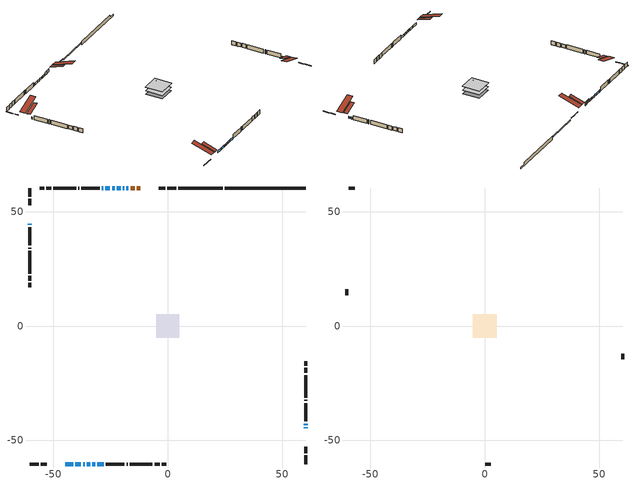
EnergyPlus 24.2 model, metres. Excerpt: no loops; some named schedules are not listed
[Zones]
conditioned space
 floor outside (Floor1 construction): -0.84,-0.84 -0.84,0.84 0.84,0.84 0.84,-0.84 z0.96
 floor outside (Floor2 construction): -4.24,-4.24 -4.24,4.24 4.24,4.24 4.24,-4.24 z0.96
 floor adiabatic (Floor5 construction): -3.39,-3.39 -3.39,3.39 3.39,3.39 3.39,-3.39 z0.96
 floor adiabatic (AdiabaticFloorConstruction): -5.11,-5.11 -5.11,5.11 5.11,5.11 5.11,-5.11 z0.96
 floor foundation (Slab1 construction): -4.98,-4.98 -4.98,4.98 4.98,4.98 4.98,-4.98 z-1.27
 floor foundation (Slab2 construction): -3.39,-3.39 -3.39,3.39 3.39,3.39 3.39,-3.39 z0
 wall outside (RimJoist1 construction): 3.65,60.37 -0.18,60.37 / -60.37,-60.37 -56.54,-60.37 / -60.37,60.37 -60.37,56.54 / 60.37,-60.37 60.37,-56.54 z0.96:1.26
 wall outside (RimJoist2 construction): -1.11,60.37 -3.85,60.37 / -55.61,-60.37 -52.87,-60.37 / -60.37,55.61 -60.37,52.87 / 60.37,-55.61 60.37,-52.87 z0.96:1.26
 wall outside (AdiabaticWallConstruction 1): -11.95,60.37 -13.62,60.37 / -14.54,60.37 -16.26,60.37 z0.96:2.99
 wall outside (AdiabaticWallConstruction): -17.19,60.37 -18.18,60.37 / -44.78,-60.37 -41.35,-60.37 / 60.37,-44.78 60.37,-44.3 / -19.11,60.37 -19.6,60.37 / -40.42,-60.37 -37.98,-60.37 / -20.52,60.37 -22.2,60.37 / -37.05,-60.37 -36.38,-60.37 / -60.37,44.78 -60.37,44.21 / 60.37,-43.37 60.37,-42.7 / -35.46,-60.37 -33.93,-60.37 / -33,-60.37 -31.68,-60.37 / -23.13,60.37 -24.34,60.37 / -25.27,60.37 -27.4,60.37 / -28.32,60.37 -28.78,60.37 / -30.75,-60.37 -27.95,-60.37 z0.96:2.18
 wall outside (Wall1 construction): -29.71,60.37 -37.77,60.37 / -27.02,-60.37 -18.95,-60.37 / -60.37,43.29 -60.37,35.22 / 60.37,-41.78 60.37,-33.71 z0.96:3.4
 wall outside (Wall2 construction): -38.7,60.37 -39.17,60.37 / -18.02,-60.37 -17.56,-60.37 / -60.37,34.29 -60.37,33.82 / 60.37,-32.78 60.37,-32.31 z0.96:3.4
 wall outside (Wall3 construction): -40.1,60.37 -50.04,60.37 / -16.63,-60.37 -6.69,-60.37 / -60.37,32.9 -60.37,22.96 / 60.37,-31.38 60.37,-21.45 z0.96:3.4
 wall outside (Wall4 construction): -50.97,60.37 -53.14,60.37 / -5.76,-60.37 -3.59,-60.37 / -60.37,22.03 -60.37,19.86 / 60.37,-20.52 60.37,-18.34 z0.96:3.4
 wall outside (Wall5 construction): -54.07,60.37 -55.98,60.37 / -2.66,-60.37 -0.75,-60.37 / -60.37,18.93 -60.37,17.02 / 60.37,-17.41 60.37,-15.51 z0.96:3.4
 wall foundation (FoundationWall1 construction): 25.01,60.37,-1.27 25.01,60.37,0.96 56.83,60.37,0.96 56.83,60.37,-0.27 60.37,60.37,-0.27 60.37,60.37,-1.27
 wall foundation (FoundationWall2 construction): 24.08,60.37 4.58,60.37 z0:0.61
 window (WindowConstruction): -17.19,60.37 -18.18,60.37 z0.96:2.18
 window (WindowConstruction 7): -44.78,-60.37 -41.35,-60.37 z0.96:2.18
 window (WindowConstruction 8): 60.37,-44.78 60.37,-44.3 z0.96:2.18
 window (WindowConstruction 9): -19.11,60.37 -19.6,60.37 z0.96:2.18
 window (WindowConstruction 10): -40.42,-60.37 -37.98,-60.37 z0.96:2.18
 window (WindowConstruction 11): -20.53,60.37 -22.2,60.37 z0.96:2.18
 window (WindowConstruction 12): -37.05,-60.37 -36.38,-60.37 z0.96:2.18
 window (WindowConstruction 13): -60.37,44.78 -60.37,44.22 z0.96:2.18
 window (WindowConstruction 14): 60.37,-43.37 60.37,-42.7 z0.96:2.18
 window (WindowConstruction 1): -35.45,-60.37 -33.93,-60.37 z0.96:2.18
 window (WindowConstruction 2): -33,-60.37 -31.68,-60.37 z0.96:2.18
 window (WindowConstruction 3): -23.13,60.37 -24.34,60.37 z0.96:2.18
 window (WindowConstruction 4): -25.27,60.37 -27.4,60.37 z0.96:2.18
 window (WindowConstruction 5): -28.32,60.37 -28.78,60.37 z0.96:2.18
 window (WindowConstruction 6): -30.75,-60.37 -27.95,-60.37 z0.96:2.18
 door (Door): -11.95,60.37 -13.61,60.37 z0.96:2.99
 door (Door 1): -14.54,60.37 -16.26,60.37 z0.96:2.99
 ceiling adiabatic (AdiabaticFloorConstruction): 5.11,-5.11 5.11,5.11 -5.11,5.11 -5.11,-5.11 z0.96
 roof outside (Roof3 construction): -11.02,60.37,3.4 -11.02,52.27,6.1 -8.88,52.27,6.1 -8.88,60.37,3.4; -45.7,-60.37,3.4 -45.7,-52.27,6.1 -47.84,-52.27,6.1 -47.84,-60.37,3.4; -60.37,45.7,3.4 -52.27,45.7,6.1 -52.27,47.84,6.1 -60.37,47.84,3.4; 60.37,-45.7,3.4 52.27,-45.7,6.1 52.27,-47.84,6.1 60.37,-47.84,3.4
attic - vented
 floor to conditioned space (Floor3 construction Reversed): -5.21,-5.21 -5.21,5.21 5.21,5.21 5.21,-5.21 z3.4
 floor to conditioned space (Floor4 construction Reversed): -3.32,-3.32 -3.32,3.32 3.32,3.32 3.32,-3.32 z3.4
 wall outside (Wall6 construction): -56.91,60.37 -59.44,60.37 / 0.18,-60.37 2.71,-60.37 / -60.37,16.09 -60.37,13.55 / 60.37,-14.58 60.37,-12.04 z0.96:3.4
 roof outside (Roof1 construction): -7.95,60.37,3.4 -7.95,48.33,7.41 -4.78,48.33,7.41 -4.78,60.37,3.4; -48.77,-60.37,3.4 -48.77,-48.33,7.41 -51.94,-48.33,7.41 -51.94,-60.37,3.4; -60.37,48.77,3.4 -48.33,48.77,7.41 -48.33,51.94,7.41 -60.37,51.94,3.4; 60.37,-48.77,3.4 48.33,-48.77,7.41 48.33,-51.94,7.41 60.37,-51.94,3.4
[Building]
Building 1: Terrain=Suburbs
[Site:Location]
Saskatoon Intl AP_SK: Latitude {deg}=52.17; Longitude {deg}=-106.7; Time Zone {hr}=-6; Elevation {m}=504; Keep Site Location Information=Yes
[Site:GroundTemperature:Shallow]
-3.29371, -5.9198, -6.13011, -4.88389, 0.118965, 5.09852, 9.41553, 12.1502, 12.3826, 10.1583, 5.95142, 1.12462
[Site:WaterMainsTemperature]
Calculation Method=Schedule; Temperature Schedule=mains temperature schedule
[Material] Roughness=Rough; Thermal Absorptance=0.9
Name | Thickness {m} | Conductivity {W/m-K} | Density {kg/m3} | Specific Heat {J/kg-K} | Solar Absorptance | Visible Absorptance
asphalt or fiberglass shingles | 0.00635 | 0.162714 | 1121.4 | 1465.45 | 0.84 | 0.84
ceiling loosefill ins | 0.254 | 0.0480833 | 16.02 | 1046.75 | 0.7 | 0.7
ceiling stud and cavity | 0.1397 | 0.329196 | 65.682 | 1177.47 | 0.7 | 0.7
ceiling stud and cavity 1 | 0.1397 | 0.0943367 | 65.682 | 1177.47 | 0.7 | 0.7
concrete 4.0 in. | 0.1016 | 1.803125 | 2242.8 | 837.4 | 0.7 | 0.7
concrete 8.0 in. | 0.2032 | 1.803125 | 2242.8 | 837.4 | 0.7 | 0.7
door material | 0.04445 | 0.188738 | 512.64 | 1214.23 | 0.7 | 0.7
door material 1 | 0.04445 | 0.0451087 | 512.64 | 1214.23 | 0.7 | 0.7
exterior vertical ins | 0.00577326 | 0.029427 | 32.04 | 1214.23 | 0.7 | 0.7
exterior vertical ins 1 | 0.0573087 | 0.029427 | 32.04 | 1214.23 | 0.7 | 0.7
floor covering | 0.0127 | 0.0433444 | 54.468 | 1339.84 | 0.6 | 0.6
floor covering 1 | 0.0127 | 9.015625 | 54.468 | 1339.84 | 0.6 | 0.6
floor rigid ins | 0.155448 | 0.029427 | 32.04 | 1214.23 | 0.7 | 0.7
floor rigid ins 1; wall rigid ins 1 | 0.512978 | 0.029427 | 32.04 | 1214.23 | 0.7 | 0.7
floor stud and cavity | 0.1397 | 0.600147 | 92.3553 | 1139.71 | 0.7 | 0.7
floor stud and cavity 1 | 0.1397 | 0.682785 | 92.3553 | 1139.71 | 0.7 | 0.7
floor stud and cavity 2 | 0.0889 | 0.220277 | 50.32683 | 1063.81 | 0.7 | 0.7
floor stud and cavity 3 | 0.1397 | 1.75129 | 37.0049 | 1207.88 | 0.7 | 0.7
furniture material conditioned space 1 | 0.1524 | 0.115458 | 640.8 | 1214.23 | 0.6 | 0.6
gypsum board | 0.0127 | 0.160291 | 801 | 837.4 | 0.6 | 0.6
gypsum board 1 | 0.0127 | 0.160291 | 801 | 837.4 | 0.7 | 0.7
osb sheathing 0.5 in. | 0.0127 | 0.115458 | 512.64 | 1214.23 | 0.7 | 0.7
osb sheathing 0.75 in. | 0.01905 | 0.115458 | 512.64 | 1214.23 | 0.7 | 0.7
osb sheathing 2.0 in. | 0.0508 | 0.115458 | 512.64 | 1214.23 | 0.7 | 0.7
rim joist stud and cavity | 0.0508 | 0.0310355 | 125.044 | 1163.47 | 0.6 | 0.6
rim joist stud and cavity 1 | 0.0508 | 0.271007 | 50.32683 | 1063.81 | 0.6 | 0.6
roof rigid ins | 0.103632 | 0.029427 | 32.04 | 1214.23 | 0.7 | 0.7
roof stud and cavity | 0.2032 | 0.0872403 | 78.34581 | 1123.46 | 0.7 | 0.7
wall rigid ins | 0.051816 | 0.029427 | 32.04 | 1214.23 | 0.7 | 0.7
wall stud and cavity | 0.1397 | 0.208241 | 139.0536 | 1170.24 | 0.7 | 0.7
wall stud and cavity 1 | 0.1397 | 0.0823866 | 139.0536 | 1170.24 | 0.7 | 0.7
wall stud and cavity 2 | 0.1397 | 0.114486 | 139.0536 | 1170.24 | 0.7 | 0.7
wall stud and cavity 3 | 0.1397 | 0.215597 | 139.0536 | 1170.24 | 0.7 | 0.7
wall stud and cavity 4 | 0.1397 | 0.113829 | 139.0536 | 1170.24 | 0.7 | 0.7
wall stud and cavity 5 | 0.0889 | 6.1454 | 50.32683 | 1063.81 | 0.6 | 0.6
wall stud and cavity 6 | 0.0889 | 0.380278 | 52.3479 | 1209.89 | 0.7 | 0.7
wall stud and cavity 7 | 0.0889 | 0.391764 | 83.0341 | 1211.67 | 0.7 | 0.7
wood siding | 0.0254 | 0.102417 | 544.68 | 1172.36 | 0 | 0
wood siding 1 | 0.00254 | 0.102417 | 544.68 | 1172.36 | 0 | 0
wood siding 2; wood siding 3; wood siding 4 | 0.0254 | 0.102417 | 544.68 | 1172.36 | 0.7 | 0.7
[WindowMaterial:SimpleGlazingSystem]
Name | U-Factor {W/m2-K} | Solar Heat Gain Coefficient
WindowMaterial | 1.30821 | 0.5
WindowMaterial 1 | 1.26449 | 0.52
WindowMaterial 10 | 1.386 | 0.47
WindowMaterial 11 | 1.3525 | 0.48
WindowMaterial 2 | 1.36386 | 0.48
WindowMaterial 3 | 1.29969 | 0.5
WindowMaterial 4 | 1.40133 | 0.46
WindowMaterial 5 | 1.22418 | 0.53
WindowMaterial 6 | 1.21055 | 0.53
WindowMaterial 7 | 3.09848 | 0.61
WindowMaterial 8 | 1.39168 | 0.47
WindowMaterial 9 | 1.2361 | 0.53
[Construction]
AdiabaticFloorConstruction: floor stud and cavity 3, floor rigid ins 1, osb sheathing 0.75 in., floor covering
AdiabaticWallConstruction: wood siding 3, wall rigid ins 1, wall stud and cavity 6, gypsum board
AdiabaticWallConstruction 1: wood siding 4, wall rigid ins 1, wall stud and cavity 6, gypsum board
Door: door material
Door 1: door material 1
Floor1 construction: floor stud and cavity, floor rigid ins, osb sheathing 0.75 in., floor covering
Floor2 construction: floor stud and cavity 1, floor rigid ins, osb sheathing 0.75 in., floor covering
Floor3 construction Reversed: gypsum board, ceiling stud and cavity, ceiling loosefill ins
Floor4 construction Reversed: gypsum board, ceiling stud and cavity 1, ceiling loosefill ins
Floor5 construction: floor stud and cavity 2, floor covering 1
FoundationWall1 construction; FoundationWall2 construction: concrete 8.0 in., gypsum board 1
furniture construction conditioned space 1: furniture material conditioned space 1
PartitionWallConstruction: gypsum board, wall stud and cavity 7, gypsum board
RimJoist1 construction: wood siding 2, osb sheathing 2.0 in., rim joist stud and cavity
RimJoist2 construction: wood siding 2, rim joist stud and cavity 1
Roof1 construction: asphalt or fiberglass shingles
Roof3 construction: asphalt or fiberglass shingles, roof rigid ins, osb sheathing 0.75 in., roof stud and cavity, gypsum board
Slab1 construction; Slab2 construction: concrete 4.0 in.
Wall1 construction: wood siding, wall rigid ins, osb sheathing 0.5 in., wall stud and cavity, gypsum board
Wall2 construction: wood siding, osb sheathing 0.5 in., wall stud and cavity 1, gypsum board
Wall3 construction: wood siding, osb sheathing 0.5 in., wall stud and cavity 2, gypsum board
Wall4 construction: wood siding, wall rigid ins, osb sheathing 0.5 in., wall stud and cavity 3, gypsum board
Wall5 construction: wood siding, osb sheathing 0.5 in., wall stud and cavity 4, gypsum board
Wall6 construction: wood siding 1, wall stud and cavity 5
WindowConstruction; WindowConstruction 4: WindowMaterial
WindowConstruction 1: WindowMaterial 1
WindowConstruction 10: WindowMaterial 9
WindowConstruction 11; WindowConstruction 13: WindowMaterial 10
WindowConstruction 12; WindowConstruction 14: WindowMaterial 11
WindowConstruction 2: WindowMaterial 2
WindowConstruction 3: WindowMaterial 3
WindowConstruction 5: WindowMaterial 4
WindowConstruction 6: WindowMaterial 5
WindowConstruction 7: WindowMaterial 6
WindowConstruction 8: WindowMaterial 7
WindowConstruction 9: WindowMaterial 8
[Zone] Multiplier=1; Part of Total Floor Area=Yes
Name | Volume {m3}
attic - vented | 99.4799
conditioned space | 509.2
[Space]
Name | Zone | Volume {m3}
attic - vented 1 | attic - vented | 99.4799
conditioned space 1 | conditioned space | 509.2
[ZoneInfiltration:EffectiveLeakageArea]
infil attic - vented 1: Zone or Space=attic - vented 1; Schedule=Always On Discrete; Effective Air Leakage Area {cm2}=5236.46; Stack Coefficient=0.000448575; Wind Coefficient=1.43099e-05
[ZoneMixing]
whole house fan mix: Zone or Space=attic - vented; Schedule=Always On Continuous; Design Flow Rate Calculation Method=Flow/Zone; Design Flow Rate {m3/s}=0; Source Zone or Space=conditioned space
[SurfaceProperty:ExposedFoundationPerimeter] Exposed Perimeter Calculation Method=TotalExposedPerimeter
Name | Total Exposed Perimeter {m}
Slab1 | 35.357
Slab2 | 19.507
[InternalMass] Zone or ZoneList=conditioned space; Space or SpaceList=conditioned space 1
Name | Construction | Surface Area {m2}
furniture mass conditioned space 1 | furniture construction conditioned space 1 | 148.076
partition wall mass | PartitionWallConstruction | 324.3
[Lights]
interior lighting: Zone or ZoneList or Space or SpaceList=conditioned space 1; Schedule=interior lighting schedule; Design Level Calculation Method=LightingLevel; Lighting Level {W}=343.2; Return Air Fraction=0; Fraction Radiant=0.6; Fraction Visible=0.2; Fraction Replaceable=1
[People]
occupants: Zone or ZoneList or Space or SpaceList=conditioned space 1; Number of People Schedule=occupants schedule; Number of People Calculation Method=People; Number of People=3; Fraction Radiant=0.314171; Sensible Heat Fraction=0.56303; Activity Level Schedule=occupants activity schedule; Carbon Dioxide Generation Rate {m3/s-W}=0; Enable ASHRAE 55 Comfort Warnings=No; Mean Radiant Temperature Calculation Type=EnclosureAveraged
[ElectricEquipment] Zone or ZoneList or Space or SpaceList=conditioned space 1; Design Level Calculation Method=EquipmentLevel
Name | Schedule | Design Level {W} | Fraction Latent | Fraction Radiant | Fraction Lost
clothes dryer | clothes dryer schedule | 140.772 | 0.015 | 0.081 | 0.85
clothes washer | clothes washer schedule | 32.1985 | 0.03 | 0.162 | 0.7
cooking range | cooking range schedule | 215.147 | 0.08 | 0.432 | 0.2
dishwasher | dishwasher schedule | 66.8632 | 0.3 | 0.18 | 0.4
fridge | fridge schedule | 72.9452 | 0 | 0.6 | 0
mech vent house fan | mech vent house fan schedule | 0 | 0 | 0 | 1
mech vent house fan cfis | mech vent house fan cfis schedule | 0 | 0 | 0 | 0
misc plug loads | misc plug loads schedule | 494.7 | 0.045 | 0.513 | 0.1
whole house fan | Always On Discrete | 0 | 0 | 0 | 1
[OtherEquipment] Zone or ZoneList or Space or SpaceList=conditioned space 1; Design Level Calculation Method=EquipmentLevel
Name | Fuel Type | Schedule | Design Level {W} | Fraction Latent | Fraction Radiant | Fraction Lost
clothes dryer 1 | Electricity | clothes dryer schedule | 0 | 0.015 | 0.081 | 0.85
cooking range 1 | Electricity | cooking range schedule | 0 | 0.08 | 0.432 | 0.2
general water use latent | None | general water use schedule | 62.594 | 1 | 0 | 0
general water use sensible | None | general water use schedule | -61.6891 | 0 | 0.6 | 0
mech vent house fan latent load | None | Always On Discrete | 0 | 1 | 0 | 0
mech vent house fan sensible load | None | Always On Discrete | 0 | 0 | 0 | 0
water heater energy adjustment1 | Electricity | Always On Discrete | 0.01 | 0 | 0 | 1
[ZoneInfiltration:DesignFlowRate] Zone or ZoneList or Space or SpaceList=conditioned space 1; Schedule=Always On Discrete; Design Flow Rate Calculation Method=Flow/Zone; Design Flow Rate {m3/s}=0
infil flow; natural vent flow; whole house fan flow
[Foundation:Kiva] Initial Indoor Air Temperature {C}=21; Wall Depth Below Slab {m}=0.2032; Custom Block X Position 1 {m}=0.2159; Custom Block Z Position 1 {m}=0
Name | Wall Height Above Grade {m} | Custom Block Material Name 1 | Custom Block Depth 1 {m}
Foundation Kiva 1 | 0.959998 | exterior vertical ins | 2.23001
Foundation Kiva 2 | 0.609996 | exterior vertical ins 1 | 0.609996
[Foundation:Kiva:Settings]
Soil Conductivity {W/m-K}=0.849921; Soil Density {kg/m3}=1842.3; Soil Specific Heat {J/kg-K}=418.7; Ground Solar Absorptivity=0.9; Ground Thermal Absorptivity=0.9; Ground Surface Roughness {m}=0.03; Far-Field Width {m}=40; Deep-Ground Boundary Condition=ZeroFlux; Deep-Ground Depth {m}=40; Minimum Cell Dimension {m}=0.2; Maximum Cell Growth Coefficient=3; Simulation Timestep=Timestep
[Exterior:Lights]
exterior lighting: Schedule=exterior lighting schedule; Design Level {W}=75.6
[Schedule:Constant]
Name | Hourly Value
Always On Continuous; mech vent house fan schedule; mech vent house fan cfis schedule; Always On Discrete | 1
occupants activity schedule | 117.228
fridge schedule | 0
[Schedule:Week:Daily]
interior lighting schedule Week Rule - Jan1-Jan27: interior lighting schedule day, interior lighting schedule day, interior lighting schedule day, interior lighting schedule day, interior lighting schedule day, interior lighting schedule day, interior lighting schedule day, interior lighting schedule default day, interior lighting schedule default day, interior lighting schedule default day, interior lighting schedule default day, interior lighting schedule default day
interior lighting schedule Week Rule - Jan28-Feb3: interior lighting schedule day, interior lighting schedule day, interior lighting schedule day, interior lighting schedule day, interior lighting schedule day 1, interior lighting schedule day 1, interior lighting schedule day 1, interior lighting schedule default day, interior lighting schedule default day, interior lighting schedule default day, interior lighting schedule default day, interior lighting schedule default day
interior lighting schedule Week Rule - Feb4-Feb24: interior lighting schedule day 1, interior lighting schedule day 1, interior lighting schedule day 1, interior lighting schedule day 1, interior lighting schedule day 1, interior lighting schedule day 1, interior lighting schedule day 1, interior lighting schedule default day, interior lighting schedule default day, interior lighting schedule default day, interior lighting schedule default day, interior lighting schedule default day
interior lighting schedule Week Rule - Feb25-Mar3: interior lighting schedule day 1, interior lighting schedule day 1, interior lighting schedule day 1, interior lighting schedule day 1, interior lighting schedule day 2, interior lighting schedule day 2, interior lighting schedule day 2, interior lighting schedule default day, interior lighting schedule default day, interior lighting schedule default day, interior lighting schedule default day, interior lighting schedule default day
interior lighting schedule Week Rule - Mar4-Mar31: interior lighting schedule day 2, interior lighting schedule day 2, interior lighting schedule day 2, interior lighting schedule day 2, interior lighting schedule day 2, interior lighting schedule day 2, interior lighting schedule day 2, interior lighting schedule default day, interior lighting schedule default day, interior lighting schedule default day, interior lighting schedule default day, interior lighting schedule default day
interior lighting schedule Week Rule - Apr1-Apr28: interior lighting schedule day 3, interior lighting schedule day 3, interior lighting schedule day 3, interior lighting schedule day 3, interior lighting schedule day 3, interior lighting schedule day 3, interior lighting schedule day 3, interior lighting schedule default day, interior lighting schedule default day, interior lighting schedule default day, interior lighting schedule default day, interior lighting schedule default day
interior lighting schedule Week Rule - Apr29-May5: interior lighting schedule day 3, interior lighting schedule day 3, interior lighting schedule day 4, interior lighting schedule day 4, interior lighting schedule day 4, interior lighting schedule day 4, interior lighting schedule day 4, interior lighting schedule default day, interior lighting schedule default day, interior lighting schedule default day, interior lighting schedule default day, interior lighting schedule default day
interior lighting schedule Week Rule - May6-May26: interior lighting schedule day 4, interior lighting schedule day 4, interior lighting schedule day 4, interior lighting schedule day 4, interior lighting schedule day 4, interior lighting schedule day 4, interior lighting schedule day 4, interior lighting schedule default day, interior lighting schedule default day, interior lighting schedule default day, interior lighting schedule default day, interior lighting schedule default day
interior lighting schedule Week Rule - May27-Jun2: interior lighting schedule day 4, interior lighting schedule day 4, interior lighting schedule day 4, interior lighting schedule day 4, interior lighting schedule day 4, interior lighting schedule day 5, interior lighting schedule day 5, interior lighting schedule default day, interior lighting schedule default day, interior lighting schedule default day, interior lighting schedule default day, interior lighting schedule default day
interior lighting schedule Week Rule - Jun3-Jun30: interior lighting schedule day 5, interior lighting schedule day 5, interior lighting schedule day 5, interior lighting schedule day 5, interior lighting schedule day 5, interior lighting schedule day 5, interior lighting schedule day 5, interior lighting schedule default day, interior lighting schedule default day, interior lighting schedule default day, interior lighting schedule default day, interior lighting schedule default day
interior lighting schedule Week Rule - Jul1-Jul28: interior lighting schedule day 6, interior lighting schedule day 6, interior lighting schedule day 6, interior lighting schedule day 6, interior lighting schedule day 6, interior lighting schedule day 6, interior lighting schedule day 6, interior lighting schedule default day, interior lighting schedule default day, interior lighting schedule default day, interior lighting schedule default day, interior lighting schedule default day
interior lighting schedule Week Rule - Jul29-Aug4: interior lighting schedule day 6, interior lighting schedule day 6, interior lighting schedule day 6, interior lighting schedule day 7, interior lighting schedule day 7, interior lighting schedule day 7, interior lighting schedule day 7, interior lighting schedule default day, interior lighting schedule default day, interior lighting schedule default day, interior lighting schedule default day, interior lighting schedule default day
interior lighting schedule Week Rule - Aug5-Aug25: interior lighting schedule day 7, interior lighting schedule day 7, interior lighting schedule day 7, interior lighting schedule day 7, interior lighting schedule day 7, interior lighting schedule day 7, interior lighting schedule day 7, interior lighting schedule default day, interior lighting schedule default day, interior lighting schedule default day, interior lighting schedule default day, interior lighting schedule default day
interior lighting schedule Week Rule - Aug26-Sep1: interior lighting schedule day 7, interior lighting schedule day 7, interior lighting schedule day 7, interior lighting schedule day 7, interior lighting schedule day 7, interior lighting schedule day 7, interior lighting schedule day 8, interior lighting schedule default day, interior lighting schedule default day, interior lighting schedule default day, interior lighting schedule default day, interior lighting schedule default day
interior lighting schedule Week Rule - Sep2-Sep29: interior lighting schedule day 8, interior lighting schedule day 8, interior lighting schedule day 8, interior lighting schedule day 8, interior lighting schedule day 8, interior lighting schedule day 8, interior lighting schedule day 8, interior lighting schedule default day, interior lighting schedule default day, interior lighting schedule default day, interior lighting schedule default day, interior lighting schedule default day
interior lighting schedule Week Rule - Sep30-Oct6: interior lighting schedule day 8, interior lighting schedule day 9, interior lighting schedule day 9, interior lighting schedule day 9, interior lighting schedule day 9, interior lighting schedule day 9, interior lighting schedule day 9, interior lighting schedule default day, interior lighting schedule default day, interior lighting schedule default day, interior lighting schedule default day, interior lighting schedule default day
interior lighting schedule Week Rule - Oct7-Oct27: interior lighting schedule day 9, interior lighting schedule day 9, interior lighting schedule day 9, interior lighting schedule day 9, interior lighting schedule day 9, interior lighting schedule day 9, interior lighting schedule day 9, interior lighting schedule default day, interior lighting schedule default day, interior lighting schedule default day, interior lighting schedule default day, interior lighting schedule default day
interior lighting schedule Week Rule - Oct28-Nov3: interior lighting schedule day 9, interior lighting schedule day 9, interior lighting schedule day 9, interior lighting schedule day 9, interior lighting schedule day 10, interior lighting schedule day 10, interior lighting schedule day 10, interior lighting schedule default day, interior lighting schedule default day, interior lighting schedule default day, interior lighting schedule default day, interior lighting schedule default day
interior lighting schedule Week Rule - Nov4-Nov24: interior lighting schedule day 10, interior lighting schedule day 10, interior lighting schedule day 10, interior lighting schedule day 10, interior lighting schedule day 10, interior lighting schedule day 10, interior lighting schedule day 10, interior lighting schedule default day, interior lighting schedule default day, interior lighting schedule default day, interior lighting schedule default day, interior lighting schedule default day
interior lighting schedule Week Rule - Nov25-Dec1: interior lighting schedule day 10, interior lighting schedule day 10, interior lighting schedule day 10, interior lighting schedule day 10, interior lighting schedule day 10, interior lighting schedule day 10, interior lighting schedule day 11, interior lighting schedule default day, interior lighting schedule default day, interior lighting schedule default day, interior lighting schedule default day, interior lighting schedule default day
interior lighting schedule Week Rule - Dec2-Dec31: interior lighting schedule day 11, interior lighting schedule day 11, interior lighting schedule day 11, interior lighting schedule day 11, interior lighting schedule day 11, interior lighting schedule day 11, interior lighting schedule day 11, interior lighting schedule default day, interior lighting schedule default day, interior lighting schedule default day, interior lighting schedule default day, interior lighting schedule default day
occupants schedule Week Rule - Jan1-Dec31: occupants schedule day, occupants schedule day, occupants schedule day, occupants schedule day, occupants schedule day, occupants schedule day, occupants schedule day, occupants schedule default day, occupants schedule default day, occupants schedule default day, occupants schedule default day, occupants schedule default day
clothes dryer schedule Week Rule - Jan1-Dec31: clothes dryer schedule day, clothes dryer schedule day, clothes dryer schedule day, clothes dryer schedule day, clothes dryer schedule day, clothes dryer schedule day, clothes dryer schedule day, clothes dryer schedule default day, clothes dryer schedule default day, clothes dryer schedule default day, clothes dryer schedule default day, clothes dryer schedule default day
clothes washer schedule Week Rule - Jan1-Dec31: clothes washer schedule day, clothes washer schedule day, clothes washer schedule day, clothes washer schedule day, clothes washer schedule day, clothes washer schedule day, clothes washer schedule day, clothes washer schedule default day, clothes washer schedule default day, clothes washer schedule default day, clothes washer schedule default day, clothes washer schedule default day
cooking range schedule Week Rule - Jan1-Dec31: cooking range schedule day, cooking range schedule day, cooking range schedule day, cooking range schedule day, cooking range schedule day, cooking range schedule day, cooking range schedule day, cooking range schedule default day, cooking range schedule default day, cooking range schedule default day, cooking range schedule default day, cooking range schedule default day
dishwasher schedule Week Rule - Jan1-Dec31: dishwasher schedule day, dishwasher schedule day, dishwasher schedule day, dishwasher schedule day, dishwasher schedule day, dishwasher schedule day, dishwasher schedule day, dishwasher schedule default day, dishwasher schedule default day, dishwasher schedule default day, dishwasher schedule default day, dishwasher schedule default day
misc plug loads schedule Week Rule - Jan1-Dec31: misc plug loads schedule day, misc plug loads schedule day, misc plug loads schedule day, misc plug loads schedule day, misc plug loads schedule day, misc plug loads schedule day, misc plug loads schedule day, misc plug loads schedule default day, misc plug loads schedule default day, misc plug loads schedule default day, misc plug loads schedule default day, misc plug loads schedule default day
general water use schedule Week Rule - Jan1-Dec31: general water use schedule day, general water use schedule day, general water use schedule day, general water use schedule day, general water use schedule day, general water use schedule day, general water use schedule day, general water use schedule default day, general water use schedule default day, general water use schedule default day, general water use schedule default day, general water use schedule default day
exterior lighting schedule Week Rule - Jan1-Jan27: exterior lighting schedule day, exterior lighting schedule day, exterior lighting schedule day, exterior lighting schedule day, exterior lighting schedule day, exterior lighting schedule day, exterior lighting schedule day, exterior lighting schedule default day, exterior lighting schedule default day, exterior lighting schedule default day, exterior lighting schedule default day, exterior lighting schedule default day
exterior lighting schedule Week Rule - Jan28-Feb3: exterior lighting schedule day, exterior lighting schedule day, exterior lighting schedule day, exterior lighting schedule day, exterior lighting schedule day 1, exterior lighting schedule day 1, exterior lighting schedule day 1, exterior lighting schedule default day, exterior lighting schedule default day, exterior lighting schedule default day, exterior lighting schedule default day, exterior lighting schedule default day
exterior lighting schedule Week Rule - Feb4-Feb24: exterior lighting schedule day 1, exterior lighting schedule day 1, exterior lighting schedule day 1, exterior lighting schedule day 1, exterior lighting schedule day 1, exterior lighting schedule day 1, exterior lighting schedule day 1, exterior lighting schedule default day, exterior lighting schedule default day, exterior lighting schedule default day, exterior lighting schedule default day, exterior lighting schedule default day
exterior lighting schedule Week Rule - Feb25-Mar3: exterior lighting schedule day 1, exterior lighting schedule day 1, exterior lighting schedule day 1, exterior lighting schedule day 1, exterior lighting schedule day 2, exterior lighting schedule day 2, exterior lighting schedule day 2, exterior lighting schedule default day, exterior lighting schedule default day, exterior lighting schedule default day, exterior lighting schedule default day, exterior lighting schedule default day
exterior lighting schedule Week Rule - Mar4-Mar31: exterior lighting schedule day 2, exterior lighting schedule day 2, exterior lighting schedule day 2, exterior lighting schedule day 2, exterior lighting schedule day 2, exterior lighting schedule day 2, exterior lighting schedule day 2, exterior lighting schedule default day, exterior lighting schedule default day, exterior lighting schedule default day, exterior lighting schedule default day, exterior lighting schedule default day
exterior lighting schedule Week Rule - Apr1-Apr28: exterior lighting schedule day 3, exterior lighting schedule day 3, exterior lighting schedule day 3, exterior lighting schedule day 3, exterior lighting schedule day 3, exterior lighting schedule day 3, exterior lighting schedule day 3, exterior lighting schedule default day, exterior lighting schedule default day, exterior lighting schedule default day, exterior lighting schedule default day, exterior lighting schedule default day
exterior lighting schedule Week Rule - Apr29-May5: exterior lighting schedule day 3, exterior lighting schedule day 3, exterior lighting schedule day 4, exterior lighting schedule day 4, exterior lighting schedule day 4, exterior lighting schedule day 4, exterior lighting schedule day 4, exterior lighting schedule default day, exterior lighting schedule default day, exterior lighting schedule default day, exterior lighting schedule default day, exterior lighting schedule default day
exterior lighting schedule Week Rule - May6-May26: exterior lighting schedule day 4, exterior lighting schedule day 4, exterior lighting schedule day 4, exterior lighting schedule day 4, exterior lighting schedule day 4, exterior lighting schedule day 4, exterior lighting schedule day 4, exterior lighting schedule default day, exterior lighting schedule default day, exterior lighting schedule default day, exterior lighting schedule default day, exterior lighting schedule default day
exterior lighting schedule Week Rule - May27-Jun2: exterior lighting schedule day 4, exterior lighting schedule day 4, exterior lighting schedule day 4, exterior lighting schedule day 4, exterior lighting schedule day 4, exterior lighting schedule day 5, exterior lighting schedule day 5, exterior lighting schedule default day, exterior lighting schedule default day, exterior lighting schedule default day, exterior lighting schedule default day, exterior lighting schedule default day
exterior lighting schedule Week Rule - Jun3-Jun30: exterior lighting schedule day 5, exterior lighting schedule day 5, exterior lighting schedule day 5, exterior lighting schedule day 5, exterior lighting schedule day 5, exterior lighting schedule day 5, exterior lighting schedule day 5, exterior lighting schedule default day, exterior lighting schedule default day, exterior lighting schedule default day, exterior lighting schedule default day, exterior lighting schedule default day
exterior lighting schedule Week Rule - Jul1-Jul28: exterior lighting schedule day 6, exterior lighting schedule day 6, exterior lighting schedule day 6, exterior lighting schedule day 6, exterior lighting schedule day 6, exterior lighting schedule day 6, exterior lighting schedule day 6, exterior lighting schedule default day, exterior lighting schedule default day, exterior lighting schedule default day, exterior lighting schedule default day, exterior lighting schedule default day
exterior lighting schedule Week Rule - Jul29-Aug4: exterior lighting schedule day 6, exterior lighting schedule day 6, exterior lighting schedule day 6, exterior lighting schedule day 7, exterior lighting schedule day 7, exterior lighting schedule day 7, exterior lighting schedule day 7, exterior lighting schedule default day, exterior lighting schedule default day, exterior lighting schedule default day, exterior lighting schedule default day, exterior lighting schedule default day
[Schedule:Year]
interior lighting schedule: interior lighting schedule Week Rule - Jan1-Jan27, 1, 1, 1, 27, interior lighting schedule Week Rule - Jan28-Feb3, 1, 28, 2, 3, interior lighting schedule Week Rule - Feb4-Feb24, 2, 4, 2, 24, interior lighting schedule Week Rule - Feb25-Mar3, 2, 25, 3, 3, interior lighting schedule Week Rule - Mar4-Mar31, 3, 4, 3, 31, interior lighting schedule Week Rule - Apr1-Apr28, 4, 1, 4, 28, interior lighting schedule Week Rule - Apr29-May5, 4, 29, 5, 5, interior lighting schedule Week Rule - May6-May26, 5, 6, 5, 26, interior lighting schedule Week Rule - May27-Jun2, 5, 27, 6, 2, interior lighting schedule Week Rule - Jun3-Jun30, 6, 3, 6, 30, interior lighting schedule Week Rule - Jul1-Jul28, 7, 1, 7, 28, interior lighting schedule Week Rule - Jul29-Aug4, 7, 29, 8, 4, interior lighting schedule Week Rule - Aug5-Aug25, 8, 5, 8, 25, interior lighting schedule Week Rule - Aug26-Sep1, 8, 26, 9, 1, interior lighting schedule Week Rule - Sep2-Sep29, 9, 2, 9, 29, interior lighting schedule Week Rule - Sep30-Oct6, 9, 30, 10, 6, interior lighting schedule Week Rule - Oct7-Oct27, 10, 7, 10, 27, interior lighting schedule Week Rule - Oct28-Nov3, 10, 28, 11, 3, interior lighting schedule Week Rule - Nov4-Nov24, 11, 4, 11, 24, interior lighting schedule Week Rule - Nov25-Dec1, 11, 25, 12, 1, interior lighting schedule Week Rule - Dec2-Dec31, 12, 2, 12, 31
occupants schedule: occupants schedule Week Rule - Jan1-Dec31, 1, 1, 12, 31
clothes dryer schedule: clothes dryer schedule Week Rule - Jan1-Dec31, 1, 1, 12, 31
clothes washer schedule: clothes washer schedule Week Rule - Jan1-Dec31, 1, 1, 12, 31
cooking range schedule: cooking range schedule Week Rule - Jan1-Dec31, 1, 1, 12, 31
dishwasher schedule: dishwasher schedule Week Rule - Jan1-Dec31, 1, 1, 12, 31
misc plug loads schedule: misc plug loads schedule Week Rule - Jan1-Dec31, 1, 1, 12, 31
general water use schedule: general water use schedule Week Rule - Jan1-Dec31, 1, 1, 12, 31
exterior lighting schedule: exterior lighting schedule Week Rule - Jan1-Jan27, 1, 1, 1, 27, exterior lighting schedule Week Rule - Jan28-Feb3, 1, 28, 2, 3, exterior lighting schedule Week Rule - Feb4-Feb24, 2, 4, 2, 24, exterior lighting schedule Week Rule - Feb25-Mar3, 2, 25, 3, 3, exterior lighting schedule Week Rule - Mar4-Mar31, 3, 4, 3, 31, exterior lighting schedule Week Rule - Apr1-Apr28, 4, 1, 4, 28, exterior lighting schedule Week Rule - Apr29-May5, 4, 29, 5, 5, exterior lighting schedule Week Rule - May6-May26, 5, 6, 5, 26, exterior lighting schedule Week Rule - May27-Jun2, 5, 27, 6, 2, exterior lighting schedule Week Rule - Jun3-Jun30, 6, 3, 6, 30, exterior lighting schedule Week Rule - Jul1-Jul28, 7, 1, 7, 28, exterior lighting schedule Week Rule - Jul29-Aug4, 7, 29, 8, 4, exterior lighting schedule Week Rule - Aug5-Aug25, 8, 5, 8, 25, exterior lighting schedule Week Rule - Aug26-Sep1, 8, 26, 9, 1, exterior lighting schedule Week Rule - Sep2-Sep29, 9, 2, 9, 29, exterior lighting schedule Week Rule - Sep30-Oct6, 9, 30, 10, 6, exterior lighting schedule Week Rule - Oct7-Oct27, 10, 7, 10, 27, exterior lighting schedule Week Rule - Oct28-Nov3, 10, 28, 11, 3, exterior lighting schedule Week Rule - Nov4-Nov24, 11, 4, 11, 24, exterior lighting schedule Week Rule - Nov25-Dec1, 11, 25, 12, 1, exterior lighting schedule Week Rule - Dec2-Dec31, 12, 2, 12, 31
[Schedule:Compact]
mains temperature schedule: Through: 01/01, For: AllDays, Until: 24:00, 3.00833, Through: 01/02, For: AllDays, Until: 24:00, 2.92833, Through: 01/03, For: AllDays, Until: 24:00, 2.84889, Through: 01/04, For: AllDays, Until: 24:00, 2.77111, Through: 01/05, For: AllDays, Until: 24:00, 2.69389, Through: 01/06, For: AllDays, Until: 24:00, 2.61778, Through: 01/07, For: AllDays, Until: 24:00, 2.54333, Through: 01/08, For: AllDays, Until: 24:00, 2.46944, Through: 01/09, For: AllDays, Until: 24:00, 2.39667, Through: 01/10, For: AllDays, Until: 24:00, 2.32556, Through: 01/11, For: AllDays, Until: 24:00, 2.255, Through: 01/12, For: AllDays, Until: 24:00, 2.18611, Through: 01/13, For: AllDays, Until: 24:00, 2.11833, Through: 01/14, For: AllDays, Until: 24:00, 2.05167, Through: 01/15, For: AllDays, Until: 24:00, 1.98611, Through: 01/16, For: AllDays, Until: 24:00, 1.92222, Through: 01/17, For: AllDays, Until: 24:00, 1.85944, Through: 01/18, For: AllDays, Until: 24:00, 1.79778, Through: 01/19, For: AllDays, Until: 24:00, 1.73778, Through: 01/20, For: AllDays, Until: 24:00, 1.67889, Through: 01/21, For: AllDays, Until: 24:00, 1.62167, Through: 01/22, For: AllDays, Until: 24:00, 1.56556, Through: 01/23, For: AllDays, Until: 24:00, 1.51056, Through: 01/24, For: AllDays, Until: 24:00, 1.45778, Through: 01/25, For: AllDays, Until: 24:00, 1.40556, Through: 01/26, For: AllDays, Until: 24:00, 1.35556, Through: 01/27, For: AllDays, Until: 24:00, 1.30667, Through: 01/28, For: AllDays, Until: 24:00, 1.25944, Through: 01/29, For: AllDays, Until: 24:00, 1.21333, Through: 01/30, For: AllDays, Until: 24:00, 1.16889, Through: 01/31, For: AllDays, Until: 24:00, 1.12611, Through: 02/01, For: AllDays, Until: 24:00, 1.085, Through: 02/02, For: AllDays, Until: 24:00, 1.045, Through: 02/03, For: AllDays, Until: 24:00, 1.00667, Through: 02/04, For: AllDays, Until: 24:00, 0.97, Through: 02/05, For: AllDays, Until: 24:00, 0.935, Through: 02/06, For: AllDays, Until: 24:00, 0.901667, Through: 02/07, For: AllDays, Until: 24:00, 0.869444, Through: 02/08, For: AllDays, Until: 24:00, 0.839444, Through: 02/09, For: AllDays, Until: 24:00, 0.810556, Through: 02/10, For: AllDays, Until: 24:00, 0.783889, Through: 02/11, For: AllDays, Until: 24:00, 0.758333, Through: 02/12, For: AllDays, Until: 24:00, 0.734444, Through: 02/13, For: AllDays, Until: 24:00, 0.712222, Through: 02/14, For: AllDays, Until: 24:00, 0.692222, Through: 02/15, For: AllDays, Until: 24:00, 0.673333, Through: 02/16, For: AllDays, Until: 24:00, 0.656111, Through: 02/17, For: AllDays, Until: 24:00, 0.640556, Through: 02/18, For: AllDays, Until: 24:00, 0.626667, Through: 02/19, For: AllDays, Until: 24:00, 0.614444, Through: 02/20, For: AllDays, Until: 24:00, 0.604444, Through: 02/21, For: AllDays, Until: 24:00, 0.595556, Through: 02/22, For: AllDays, Until: 24:00, 0.588333, Through: 02/23, For: AllDays, Until: 24:00, 0.583333, Through: 02/24, For: AllDays, Until: 24:00, 0.579444, Through: 02/25, For: AllDays, Until: 24:00, 0.577778, Through: 02/26, For: AllDays, Until: 24:00, 0.577222, Through: 02/27, For: AllDays, Until: 24:00, 0.578889, Through: 02/28, For: AllDays, Until: 24:00, 0.581667, Through: 03/01, For: AllDays, Until: 24:00, 0.586667, Through: 03/02, For: AllDays, Until: 24:00, 0.593333, Through: 03/03, For: AllDays, Until: 24:00, 0.601111, Through: 03/04, For: AllDays, Until: 24:00, 0.611111, Through: 03/05, For: AllDays, Until: 24:00, 0.622778, Through: 03/06, For: AllDays, Until: 24:00, 0.636111, Through: 03/07, For: AllDays, Until: 24:00, 0.651111, Through: 03/08, For: AllDays, Until: 24:00, 0.667778, Through: 03/09, For: AllDays, Until: 24:00, 0.686111, Through: 03/10, For: AllDays, Until: 24:00, 0.705556, Through: 03/11, For: AllDays, Until: 24:00, 0.727222, Through: 03/12, For: AllDays, Until: 24:00, 0.750556, Through: 03/13, For: AllDays, Until: 24:00, 0.775556, Through: 03/14, For: AllDays, Until: 24:00, 0.802222, Through: 03/15, For: AllDays, Until: 24:00, 0.83, Through: 03/16, For: AllDays, Until: 24:00, 0.86, Through: 03/17, For: AllDays, Until: 24:00, 0.891111, Through: 03/18, For: AllDays, Until: 24:00, 0.924444, Through: 03/19, For: AllDays, Until: 24:00, 0.958889, Through: 03/20, For: AllDays, Until: 24:00, 0.995, Through: 03/21, For: AllDays, Until: 24:00, 1.03278, Through: 03/22, For: AllDays, Until: 24:00, 1.07222, Through: 03/23, For: AllDays, Until: 24:00, 1.11278, Through: 03/24, For: AllDays, Until: 24:00, 1.15556, Through: 03/25, For: AllDays, Until: 24:00, 1.19944, Through: 03/26, For: AllDays, Until: 24:00, 1.24444, Through: 03/27, For: AllDays, Until: 24:00, 1.29167, Through: 03/28, For: AllDays, Until: 24:00, 1.34, Through: 03/29, For: AllDays, Until: 24:00, 1.39, Through: 03/30, For: AllDays, Until: 24:00, 1.44111, Through: 03/31, For: AllDays, Until: 24:00, 1.49389, Through: 04/01, For: AllDays, Until: 24:00, 1.54833, Through: 04/02, For: AllDays, Until: 24:00, 1.60389, Through: 04/03, For: AllDays, Until: 24:00, 1.66056, Through: 04/04, For: AllDays, Until: 24:00, 1.71889, Through: 04/05, For: AllDays, Until: 24:00, 1.77889, Through: 04/06, For: AllDays, Until: 24:00, 1.84, Through: 04/07, For: AllDays, Until: 24:00, 1.90222, Through: 04/08, For: AllDays, Until: 24:00, 1.96556, Through: 04/09, For: AllDays, Until: 24:00, 2.03056, Through: 04/10, For: AllDays, Until: 24:00, 2.09722, Through: 04/11, For: AllDays, Until: 24:00, 2.16444, Through: 04/12, For: AllDays, Until: 24:00, 2.23333, Through: 04/13, For: AllDays, Until: 24:00, 2.30278, Through: 04/14, For: AllDays, Until: 24:00, 2.37389, Through: 04/15, For: AllDays, Until: 24:00, 2.44611, Through: 04/16, For: AllDays, Until: 24:00, 2.52, Through: 04/17, For: AllDays, Until: 24:00, 2.59444, Through: 04/18, For: AllDays, Until: 24:00, 2.67, Through: 04/19, For: AllDays, Until: 24:00, 2.74667, Through: 04/20, For: AllDays, Until: 24:00, 2.82444, Through: 04/21, For: AllDays, Until: 24:00, 2.90278, Through: 04/22, For: AllDays, Until: 24:00, 2.98278, Through: 04/23, For: AllDays, Until: 24:00, 3.06333, Through: 04/24, For: AllDays, Until: 24:00, 3.145, Through: 04/25, For: AllDays, Until: 24:00, 3.22778, Through: 04/26, For: AllDays, Until: 24:00, 3.31167, Through: 04/27, For: AllDays, Until: 24:00, 3.39611, Through: 04/28, For: AllDays, Until: 24:00, 3.48111, Through: 04/29, For: AllDays, Until: 24:00, 3.56722, Through: 04/30, For: AllDays, Until: 24:00, 3.65444, Through: 05/01, For: AllDays, Until: 24:00, 3.74222, Through: 05/02, For: AllDays, Until: 24:00, 3.83056, Through: 05/03, For: AllDays, Until: 24:00, 3.92, Through: 05/04, For: AllDays, Until: 24:00, 4.00944, Through: 05/05, For: AllDays, Until: 24:00, 4.1, Through: 05/06, For: AllDays, Until: 24:00, 4.19167, Through: 05/07, For: AllDays, Until: 24:00, 4.28333, Through: 05/08, For: AllDays, Until: 24:00, 4.37611, Through: 05/09, For: AllDays, Until: 24:00, 4.46889, Through: 05/10, For: AllDays, Until: 24:00, 4.56278, Through: 05/11, For: AllDays, Until: 24:00, 4.65667, Through: 05/12, For: AllDays, Until: 24:00, 4.75111, Through: 05/13, For: AllDays, Until: 24:00, 4.84611, Through: 05/14, For: AllDays, Until: 24:00, 4.94167, Through: 05/15, For: AllDays, Until: 24:00, 5.03778, Through: 05/16, For: AllDays, Until: 24:00, 5.13389, Through: 05/17, For: AllDays, Until: 24:00, 5.23056, Through: 05/18, For: AllDays, Until: 24:00, 5.32722, Through: 05/19, For: AllDays, Until: 24:00, 5.42444, Through: 05/20, For: AllDays, Until: 24:00, 5.52222, Through: 05/21, For: AllDays, Until: 24:00, 5.62, Through: 05/22, For: AllDays, Until: 24:00, 5.71778, Through: 05/23, For: AllDays, Until: 24:00, 5.81556, Through: 05/24, For: AllDays, Until: 24:00, 5.91389, Through: 05/25, For: AllDays, Until: 24:00, 6.01222, Through: 05/26, For: AllDays, Until: 24:00, 6.11056, Through: 05/27, For: AllDays, Until: 24:00, 6.20944, Through: 05/28, For: AllDays, Until: 24:00, 6.30778, Through: 05/29, For: AllDays, Until: 24:00, 6.40611, Through: 05/30, For: AllDays, Until: 24:00, 6.50444, Through: 05/31, For: AllDays, Until: 24:00, 6.60333, Through: 06/01, For: AllDays, Until: 24:00, 6.70167, Through: 06/02, For: AllDays, Until: 24:00, 6.79944, Through: 06/03, For: AllDays, Until: 24:00, 6.89778, Through: 06/04, For: AllDays, Until: 24:00, 6.99556, Through: 06/05, For: AllDays, Until: 24:00, 7.09333, Through: 06/06, For: AllDays, Until: 24:00, 7.19056, Through: 06/07, For: AllDays, Until: 24:00, 7.28778, Through: 06/08, For: AllDays, Until: 24:00, 7.385, Through: 06/09, For: AllDays, Until: 24:00, 7.48111, Through: 06/10, For: AllDays, Until: 24:00, 7.57778, Through: 06/11, For: AllDays, Until: 24:00, 7.67333, Through: 06/12, For: AllDays, Until: 24:00, 7.76889, Through: 06/13, For: AllDays, Until: 24:00, 7.86389, Through: 06/14, For: AllDays, Until: 24:00, 7.95833, Through: 06/15, For: AllDays, Until: 24:00, 8.05222, Through: 06/16, For: AllDays, Until: 24:00, 8.14611, Through: 06/17, For: AllDays, Until: 24:00, 8.23889, Through: 06/18, For: AllDays, Until: 24:00, 8.33111, Through: 06/19, For: AllDays, Until: 24:00, 8.42278, Through: 06/20, For: AllDays, Until: 24:00, 8.51444, Through: 06/21, For: AllDays, Until: 24:00, 8.605, Through: 06/22, For: AllDays, Until: 24:00, 8.69444, Through: 06/23, For: AllDays, Until: 24:00, 8.78389, Through: 06/24, For: AllDays, Until: 24:00, 8.87222, Through: 06/25, For: AllDays, Until: 24:00, 8.95944, Through: 06/26, For: AllDays, Until: 24:00, 9.04667, Through: 06/27, For: AllDays, Until: 24:00, 9.13278, Through: 06/28, For: AllDays, Until: 24:00, 9.21778, Through: 06/29, For: AllDays, Until: 24:00, 9.30222, Through: 06/30, For: AllDays, Until: 24:00, 9.38556, Through: 07/01, For: AllDays, Until: 24:00, 9.46833, Through: 07/02, For: AllDays, Until: 24:00, 9.54944, Through: 07/03, For: AllDays, Until: 24:00, 9.63056, Through: 07/04, For: AllDays, Until: 24:00, 9.71, Through: 07/05, For: AllDays, Until: 24:00, 9.78833, Through: 07/06, For: AllDays, Until: 24:00, 9.86611, Through: 07/07, For: AllDays, Until: 24:00, 9.94278, Through: 07/08, For: AllDays, Until: 24:00, 10.0183, Through: 07/09, For: AllDays, Until: 24:00, 10.0928, Through: 07/10, For: AllDays, Until: 24:00, 10.1656, Through: 07/11, For: AllDays, Until: 24:00, 10.2378, Through: 07/12, For: AllDays, Until: 24:00, 10.3089, Through: 07/13, For: AllDays, Until: 24:00, 10.3783, Through: 07/14, For: AllDays, Until: 24:00, 10.4472, Through: 07/15, For: AllDays, Until: 24:00, 10.5144, Through: 07/16, For: AllDays, Until: 24:00, 10.5806, Through: 07/17, For: AllDays, Until: 24:00, 10.645, Through: 07/18, For: AllDays, Until: 24:00, 10.7089, Through: 07/19, For: AllDays, Until: 24:00, 10.7711, Through: 07/20, For: AllDays, Until: 24:00, 10.8317, Through: 07/21, For: AllDays, Until: 24:00, 10.8911, Through: 07/22, For: AllDays, Until: 24:00, 10.9494, Through: 07/23, For: AllDays, Until: 24:00, 11.0061, Through: 07/24, For: AllDays, Until: 24:00, 11.0617, Through: 07/25, For: AllDays, Until: 24:00, 11.1156, Through: 07/26, For: AllDays, Until: 24:00, 11.1683, Through: 07/27, For: AllDays, Until: 24:00, 11.2194, Through: 07/28, For: AllDays, Until: 24:00, 11.2689, Through: 07/29, For: AllDays, Until: 24:00, 11.3172, Through: 07/30, For: AllDays, Until: 24:00, 11.3639, Through: 07/31, For: AllDays, Until: 24:00, 11.4094, Through: 08/01, For: AllDays, Until: 24:00, 11.4528, Through: 08/02, For: AllDays, Until: 24:00, 11.495, Through: 08/03, For: AllDays, Until: 24:00, 11.5356, Through: 08/04, For: AllDays, Until: 24:00, 11.575, Through: 08/05, For: AllDays, Until: 24:00, 11.6122, Through: 08/06, For: AllDays, Until: 24:00, 11.6483, Through: 08/07, For: AllDays, Until: 24:00, 11.6828, Through: 08/08, For: AllDays, Until: 24:00, 11.7156, Through: 08/09, For: AllDays, Until: 24:00, 11.7467, Through: 08/10, For: AllDays, Until: 24:00, 11.7761, Through: 08/11, For: AllDays, Until: 24:00, 11.8044, Through: 08/12, For: AllDays, Until: 24:00, 11.8306, Through: 08/13, For: AllDays, Until: 24:00, 11.855, Through: 08/14, For: AllDays, Until: 24:00, 11.8783, Through: 08/15, For: AllDays, Until: 24:00, 11.8994, Through: 08/16, For: AllDays, Until: 24:00, 11.9194, Through: 08/17, For: AllDays, Until: 24:00, 11.9372, Through: 08/18, For: AllDays, Until: 24:00, 11.9539, Through: 08/19, For: AllDays, Until: 24:00, 11.9683, Through: 08/20, For: AllDays, Until: 24:00, 11.9817, Through: 08/21, For: AllDays, Until: 24:00, 11.9928, Through: 08/22, For: AllDays, Until: 24:00, 12.0028, Through: 08/23, For: AllDays, Until: 24:00, 12.0106, Through: 08/24, For: AllDays, Until: 24:00, 12.0167, Through: 08/25, For: AllDays, Until: 24:00, 12.0217, Through: 08/26, For: AllDays, Until: 24:00, 12.0244, Through: 08/27, For: AllDays, Until: 24:00, 12.0256, Through: 08/28, For: AllDays, Until: 24:00, 12.025, Through: 08/29, For: AllDays, Until: 24:00, 12.0228, Through: 08/30, For: AllDays, Until: 24:00, 12.0189, Through: 08/31, For: AllDays, Until: 24:00, 12.0133, Through: 09/01, For: AllDays, Until: 24:00, 12.0061, Through: 09/02, For: AllDays, Until: 24:00, 11.9972, Through: 09/03, For: AllDays, Until: 24:00, 11.9867, Through: 09/04, For: AllDays, Until: 24:00, 11.9744, Through: 09/05, For: AllDays, Until: 24:00, 11.96, Through: 09/06, For: AllDays, Until: 24:00, 11.9444, Through: 09/07, For: AllDays, Until: 24:00, 11.9272, Through: 09/08, For: AllDays, Until: 24:00, 11.9083, Through: 09/09, For: AllDays, Until: 24:00, 11.8878, Through: 09/10, For: AllDays, Until: 24:00, 11.865, Through: 09/11, For: AllDays, Until: 24:00, 11.8411, Through: 09/12, For: AllDays, Until: 24:00, 11.8156, Through: 09/13, For: AllDays, Until: 24:00, 11.7883, Through: 09/14, For: AllDays, Until: 24:00, 11.7594, Through: 09/15, For: AllDays, Until: 24:00, 11.7289, Through: 09/16, For: AllDays, Until: 24:00, 11.6967, Through: 09/17, For: AllDays, Until: 24:00, 11.6633, Through: 09/18, For: AllDays, Until: 24:00, 11.6278, Through: 09/19, For: AllDays, Until: 24:00, 11.5911, Through: 09/20, For: AllDays, Until: 24:00, 11.5528, Through: 09/21, For: AllDays, Until: 24:00, 11.5128, Through: 09/22, For: AllDays, Until: 24:00, 11.4711, Through: 09/23, For: AllDays, Until: 24:00, 11.4283, Through: 09/24, For: AllDays, Until: 24:00, 11.3833, Through: 09/25, For: AllDays, Until: 24:00, 11.3372, Through: 09/26, For: AllDays, Until: 24:00, 11.29, Through: 09/27, For: AllDays, Until: 24:00, 11.2406, Through: 09/28, For: AllDays, Until: 24:00, 11.1906, Through: 09/29, For: AllDays, Until: 24:00, 11.1383, Through: 09/30, For: AllDays, Until: 24:00, 11.085, Through: 10/01, For: AllDays, Until: 24:00, 11.03, Through: 10/02, For: AllDays, Until: 24:00, 10.9739, Through: 10/03, For: AllDays, Until: 24:00, 10.9161, Through: 10/04, For: AllDays, Until: 24:00, 10.8572, Through: 10/05, For: AllDays, Until: 24:00, 10.7972, Through: 10/06, For: AllDays, Until: 24:00, 10.7356, Through: 10/07, For: AllDays, Until: 24:00, 10.6722, Through: 10/08, For: AllDays, Until: 24:00, 10.6083, Through: 10/09, For: AllDays, Until: 24:00, 10.5428, Through: 10/10, For: AllDays, Until: 24:00, 10.4761, Through: 10/11, For: AllDays, Until: 24:00, 10.4078, Through: 10/12, For: AllDays, Until: 24:00, 10.3389, Through: 10/13, For: AllDays, Until: 24:00, 10.2683, Through: 10/14, For: AllDays, Until: 24:00, 10.1967, Through: 10/15, For: AllDays, Until: 24:00, 10.1239, Through: 10/16, For: AllDays, Until: 24:00, 10.05, Through: 10/17, For: AllDays, Until: 24:00, 9.975, Through: 10/18, For: AllDays, Until: 24:00, 9.89889, Through: 10/19, For: AllDays, Until: 24:00, 9.82167, Through: 10/20, For: AllDays, Until: 24:00, 9.74333, Through: 10/21, For: AllDays, Until: 24:00, 9.66444, Through: 10/22, For: AllDays, Until: 24:00, 9.58444, Through: 10/23, For: AllDays, Until: 24:00, 9.50278, Through: 10/24, For: AllDays, Until: 24:00, 9.42111, Through: 10/25, For: AllDays, Until: 24:00, 9.33778, Through: 10/26, For: AllDays, Until: 24:00, 9.25389, Through: 10/27, For: AllDays, Until: 24:00, 9.16889, Through: 10/28, For: AllDays, Until: 24:00, 9.08333, Through: 10/29, For: AllDays, Until: 24:00, 8.99667, Through: 10/30, For: AllDays, Until: 24:00, 8.90944, Through: 10/31, For: AllDays, Until: 24:00, 8.82167, Through: 11/01, For: AllDays, Until: 24:00, 8.73278, Through: 11/02, For: AllDays, Until: 24:00, 8.64333, Through: 11/03, For: AllDays, Until: 24:00, 8.55278, Through: 11/04, For: AllDays, Until: 24:00, 8.46222, Through: 11/05, For: AllDays, Until: 24:00, 8.37056, Through: 11/06, For: AllDays, Until: 24:00, 8.27833, Through: 11/07, For: AllDays, Until: 24:00, 8.18556, Through: 11/08, For: AllDays, Until: 24:00, 8.09222, Through: 11/09, For: AllDays, Until: 24:00, 7.99833, Through: 11/10, For: AllDays, Until: 24:00, 7.90389, Through: 11/11, For: AllDays, Until: 24:00, 7.80944, Through: 11/12, For: AllDays, Until: 24:00, 7.71389, Through: 11/13, For: AllDays, Until: 24:00, 7.61833, Through: 11/14, For: AllDays, Until: 24:00, 7.52222, Through: 11/15, For: AllDays, Until: 24:00, 7.42611, Through: 11/16, For: AllDays, Until: 24:00, 7.32944, Through: 11/17, For: AllDays, Until: 24:00, 7.23222, Through: 11/18, For: AllDays, Until: 24:00, 7.135, Through: 11/19, For: AllDays, Until: 24:00, 7.03722, Through: 11/20, For: AllDays, Until: 24:00, 6.93944, Through: 11/21, For: AllDays, Until: 24:00, 6.84167, Through: 11/22, For: AllDays, Until: 24:00, 6.74333, Through: 11/23, For: AllDays, Until: 24:00, 6.645, Through: 11/24, For: AllDays, Until: 24:00, 6.54667, Through: 11/25, For: AllDays, Until: 24:00, 6.44833, Through: 11/26, For: AllDays, Until: 24:00, 6.35, Through: 11/27, For: AllDays, Until: 24:00, 6.25111, Through: 11/28, For: AllDays, Until: 24:00, 6.15278, Through: 11/29, For: AllDays, Until: 24:00, 6.05444, Through: 11/30, For: AllDays, Until: 24:00, 5.95611, Through: 12/01, For: AllDays, Until: 24:00, 5.85778, Through: 12/02, For: AllDays, Until: 24:00, 5.75944, Through: 12/03, For: AllDays, Until: 24:00, 5.66167, Through: 12/04, For: AllDays, Until: 24:00, 5.56389, Through: 12/05, For: AllDays, Until: 24:00, 5.46611, Through: 12/06, For: AllDays, Until: 24:00, 5.36889, Through: 12/07, For: AllDays, Until: 24:00, 5.27167, Through: 12/08, For: AllDays, Until: 24:00, 5.175, Through: 12/09, For: AllDays, Until: 24:00, 5.07889, Through: 12/10, For: AllDays, Until: 24:00, 4.98278, Through: 12/11, For: AllDays, Until: 24:00, 4.88722, Through: 12/12, For: AllDays, Until: 24:00, 4.79167, Through: 12/13, For: AllDays, Until: 24:00, 4.69667, Through: 12/14, For: AllDays, Until: 24:00, 4.60278, Through: 12/15, For: AllDays, Until: 24:00, 4.50889, Through: 12/16, For: AllDays, Until: 24:00, 4.41556, Through: 12/17, For: AllDays, Until: 24:00, 4.32278, Through: 12/18, For: AllDays, Until: 24:00, 4.23056, Through: 12/19, For: AllDays, Until: 24:00, 4.13889, Through: 12/20, For: AllDays, Until: 24:00, 4.04833, Through: 12/21, For: AllDays, Until: 24:00, 3.95778, Through: 12/22, For: AllDays, Until: 24:00, 3.86833, Through: 12/23, For: AllDays, Until: 24:00, 3.77944, Through: 12/24, For: AllDays, Until: 24:00, 3.69167, Through: 12/25, For: AllDays, Until: 24:00, 3.60444, Through: 12/26, For: AllDays, Until: 24:00, 3.51778, Through: 12/27, For: AllDays, Until: 24:00, 3.43222, Through: 12/28, For: AllDays, Until: 24:00, 3.34722, Through: 12/29, For: AllDays, Until: 24:00, 3.26333, Through: 12/30, For: AllDays, Until: 24:00, 3.18056, Through: 12/31, For: AllDays, Until: 24:00, 3.09833
